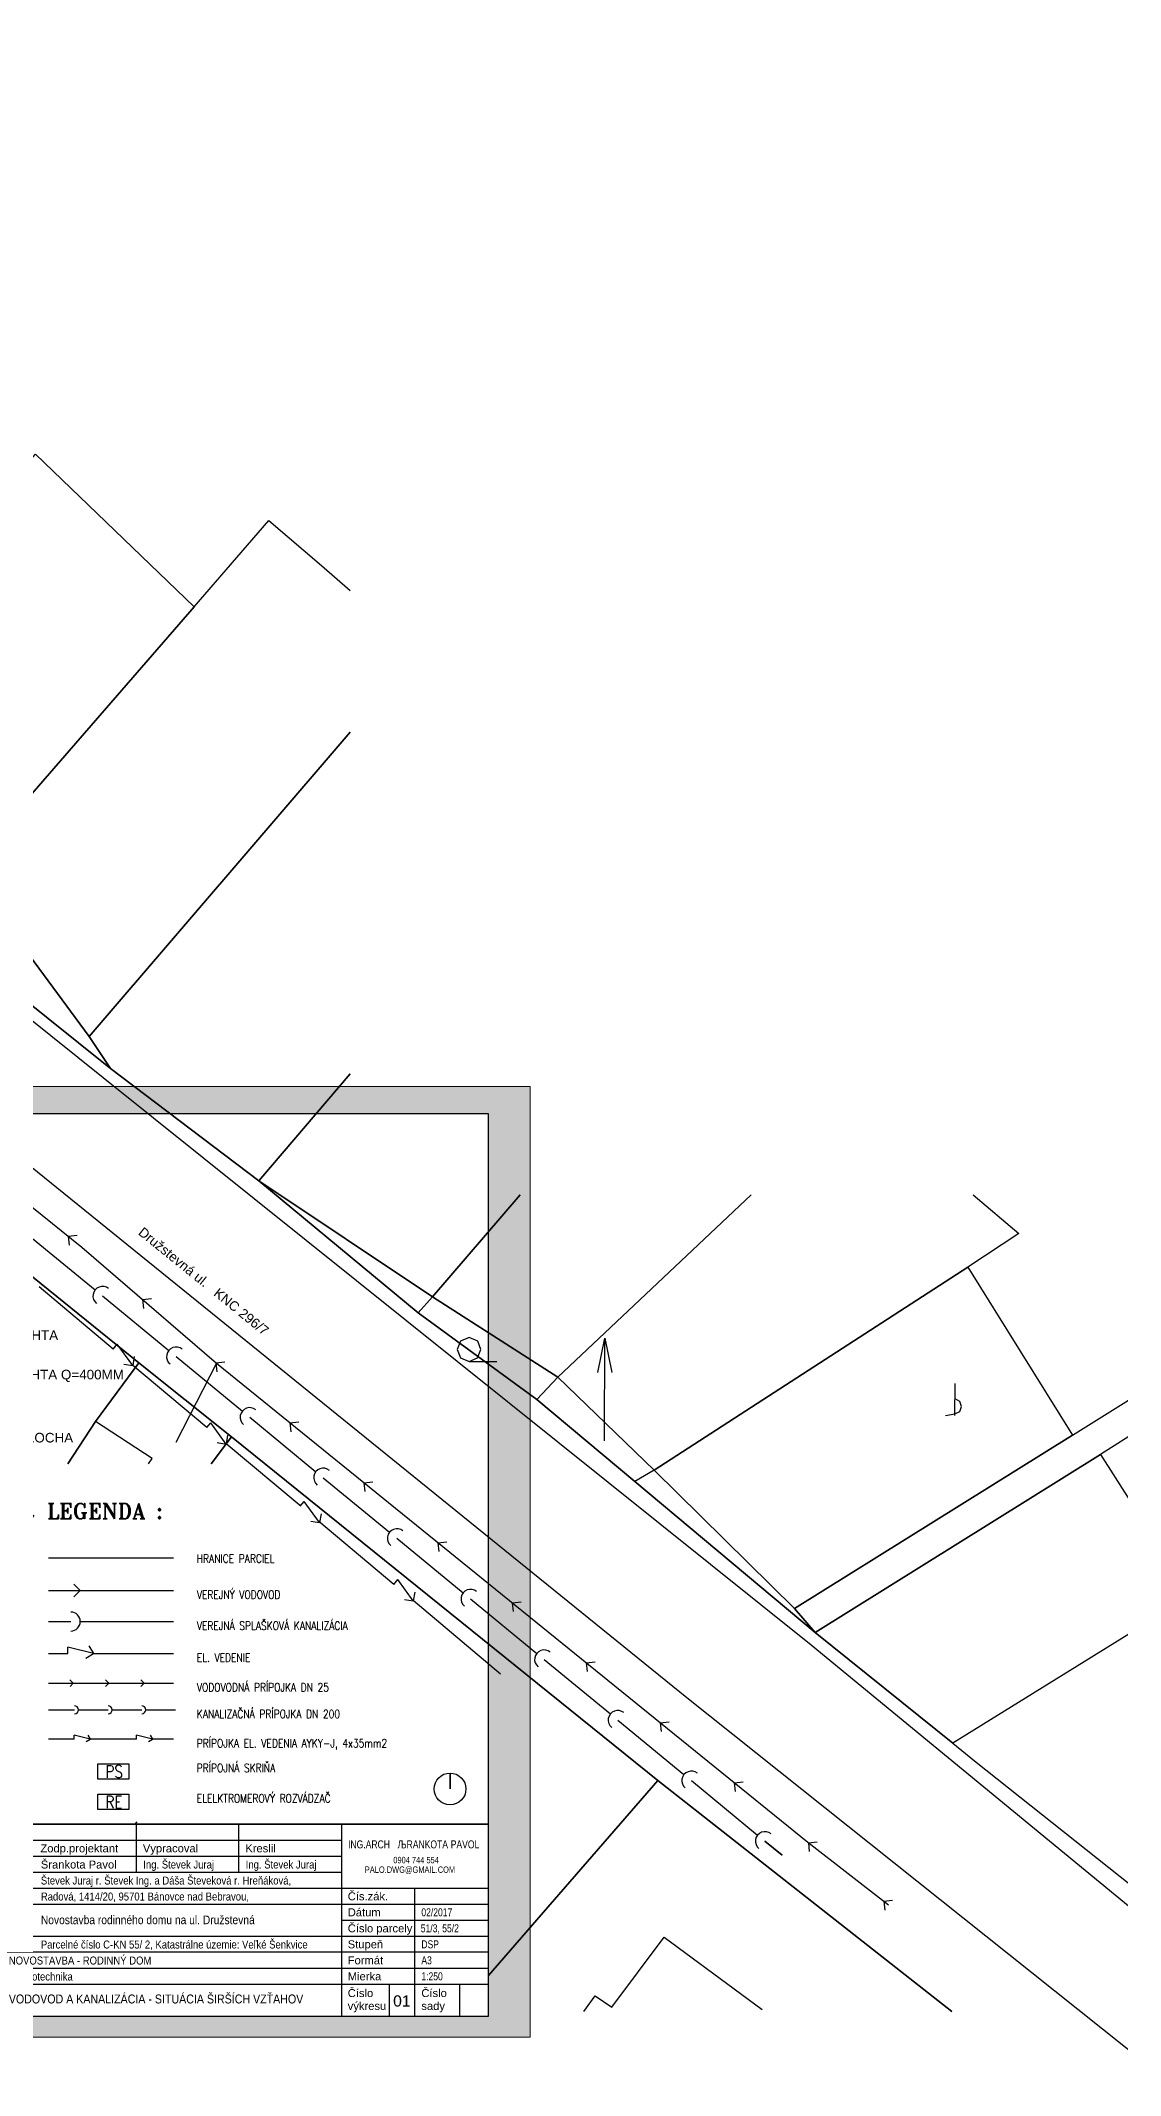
# Model space of a CAD drawing. Header units: millimetres. Extents: x 465413 to 906494, y 3230838 to 3487418.
# Drawn here: x 671425 to 755740, y 3328477 to 3487418 of the extents above; entities that cross this region are included whole.
import ezdxf
from ezdxf.enums import TextEntityAlignment as Align

# ---------------------------------------------------------------- set-up
doc = ezdxf.new("R2010")
doc.units = ezdxf.units.MM
doc.header["$LTSCALE"] = 500
for name, color, linetype in [('LEGENDA', 3, 'Continuous'), ('MUR_POH', 64, 'Continuous'), ('P', 250, 'Continuous'), ('PLO_LIN', 6, 'Continuous'), ('POP', 7, 'Continuous'), ('RAM_100', 160, 'Continuous'), ('ROZPISKA100', 7, 'Continuous'), ('SO10-PRIPOJKA-VODOVOD', 5, 'Continuous'), ('SO11-PRIPOJKA-SPLASK-KANAL', 25, 'Continuous'), ('SO12-PRIPOJKA-PLYN', 11, 'Continuous'), ('SO13-PRIPOJKA-ELEKTRO-NN', 20, 'Continuous'), ('TXT_50_MIESTN', 7, 'Continuous')]:
    doc.layers.add(name, color=color, linetype=linetype)
doc.styles.add('ARIAL', font='arial.ttf', dxfattribs={"height": 250})
doc.styles.add('ROMANS', font='arial.ttf', dxfattribs={"width": 0.85})
doc.styles.add('ROMANT', font='romant', dxfattribs={"height": 3})
doc.styles.add('TAB', font='SIMPLEX', dxfattribs={"width": 0.8})

# ---------------------------------------------------------------- blocks, each defined once
blk = doc.blocks.new('Z_RAM_A_3_hp 1220')
at = {"layer": 'PLO_LIN'}
h = blk.add_hatch(color=252, dxfattribs=at)
h.set_gradient(color1=(255, 255, 255), one_color=1)
h.paths.add_polyline_path([(-297, -420), (0, -420), (0, 0), (-297, 0)])
h.paths.add_polyline_path([(-288.5, -408), (-6.5, -408), (-6.5, -13), (-288.5, -13)], flags=16)
at = {"layer": 'POP', "linetype": 'Continuous'}
blk.add_lwpolyline([(-288.5, -408), (-6.5, -408), (-6.5, -13), (-288.5, -13)], close=True, dxfattribs=at)
at = {"layer": 'RAM_100', "color": 2, "linetype": 'Continuous', "lineweight": 0}
blk.add_lwpolyline([(-297, -420), (0, -420), (0, 0), (-297, 0)], close=True, dxfattribs=at)
at = {"layer": 'RAM_100', "linetype": 'Continuous'}
blk.add_lwpolyline([(-288.5, -13), (-288.5, -408), (-6.5, -408), (-6.5, -13)], close=True, dxfattribs=at)

msp = doc.modelspace()

# ---------------------------------------------------------------- linework, layer by layer
at = {"layer": 'P', "color": 252, "linetype": 'Continuous'}
for points in [[(742574, 3333465), (719611, 3351498), (686315, 3378361), (679099, 3384142), (667895, 3393177), (636082, 3418806), (624509, 3428457), (598265, 3450675), (589715, 3457820), (573119, 3472628), (556579, 3487418)], [(582373, 3487312), (588326, 3481946), (597096, 3474037), (614898, 3458349), (624782, 3449691), (633869, 3441669), (648560, 3429865), (662120, 3418940), (676867, 3407136), (688463, 3398341), (700909, 3388053), (710168, 3381278), (717828, 3374863), (731905, 3363080), (742664, 3354418), (744352, 3353034), (755723, 3343998), (768820, 3333577)], [(624782, 3449691), (614898, 3458349), (597096, 3474037), (600108, 3477896), (609757, 3470858), (620039, 3463818), (629368, 3456037), (638324, 3448016), (649101, 3439224), (653700, 3435204), (655814, 3433334), (659745, 3429819), (665578, 3422667), (675202, 3409637), (676867, 3407136), (662120, 3418940), (648560, 3429865), (633869, 3441669), (624782, 3449691)], [(659745, 3429819), (660343, 3439308), (659724, 3442810), (669389, 3453248), (671016, 3455121), (683399, 3443196), (665578, 3422667), (659745, 3429819)], [(665578, 3422667), (683399, 3443196), (689234, 3449928), (693351, 3446412), (695601, 3444465)], [(695601, 3433408), (675202, 3409637), (665578, 3422667)], [(675202, 3409637), (695601, 3433408)], [(695601, 3406722), (688463, 3398341), (676867, 3407136), (675202, 3409637)], [(708875, 3397256), (702030, 3389296), (688463, 3398341), (695601, 3406722)], [(719339, 3375750), (730294, 3364947), (731905, 3363080), (717828, 3374863), (710168, 3381278), (700909, 3388053), (688463, 3398341), (702030, 3389296), (711813, 3383021), (719339, 3375750)], [(726904, 3397256), (711813, 3383021), (702030, 3389296), (708875, 3397256)], [(747816, 3394225), (743822, 3391617), (719339, 3375750), (711813, 3383021), (726904, 3397256)], [(744253, 3397256), (747816, 3394225)], [(670898, 3372238), (668164, 3368088), (662061, 3359608), (651706, 3344166), (635676, 3320261), (623984, 3328293), (642133, 3356079), (667895, 3393177), (679099, 3384142), (675711, 3379540)], [(754184, 3376965), (731905, 3363080), (730294, 3364947), (752013, 3378481), (774983, 3392866), (776596, 3391482), (762189, 3382050), (754184, 3376965)], [(719339, 3375750), (743822, 3391617), (752013, 3378481), (730294, 3364947), (719339, 3375750)], [(787129, 3382208), (786551, 3381838), (780860, 3378362), (773097, 3373276), (742664, 3354418), (731905, 3363080), (754184, 3376965), (756662, 3373083), (764425, 3378169), (762189, 3382050), (776596, 3391482), (787129, 3382208)], [(705792, 3385167), (705552, 3385819), (704883, 3386101), (704212, 3385825), (703949, 3385175), (704207, 3384522), (704876, 3384240), (705547, 3384517), (705792, 3385167)], [(714941, 3383380), (715492, 3386058)], [(715459, 3378036), (715492, 3386058), (716020, 3383375)], [(673533, 3376236), (675711, 3379540), (679099, 3384142), (686315, 3378361), (684735, 3376236)], [(704876, 3384240), (707053, 3384231)], [(742825, 3380027), (742836, 3382520)], [(742826, 3380138), (743199, 3380341), (743331, 3380732), (743202, 3381123), (742831, 3381329)], [(675711, 3379540), (673533, 3376236)], [(742081, 3380030), (742826, 3380138)], [(684735, 3376236), (686315, 3378361), (719611, 3351498), (706404, 3336273)], [(672035, 3368912), (681800, 3368912)], [(706404, 3336273), (719611, 3351498), (742574, 3333465)], [(678926, 3348274), (678788, 3348085)], [(713843, 3333465), (714740, 3334675), (716039, 3333795), (720119, 3339269), (727782, 3333616)]]:
    msp.add_lwpolyline(points, dxfattribs=at)
at = {"layer": 'P', "color": 1, "linetype": 'Continuous'}
for points in [[(567931, 3487371), (593364, 3462681), (622503, 3438459), (721890, 3358003), (784887, 3307772), (803130, 3295209), (825549, 3279911)], [(825591, 3290110), (810336, 3300688), (786548, 3318132), (764879, 3334710), (731585, 3362076), (676306, 3406394), (633418, 3440796), (596530, 3472160), (580531, 3487319)], [(702030, 3389296), (700909, 3388053)], [(711813, 3383021), (710168, 3381278)], [(679848, 3376236), (680129, 3376656), (675711, 3379540)], [(719339, 3375750), (717828, 3374863)]]:
    msp.add_lwpolyline(points, dxfattribs=at)
at = {"layer": 'ROZPISKA100', "color": 2}
for p, q in [((706404, 3348085), (662904, 3348085)), ((662904, 3348085), (706404, 3348085)), ((694904, 3348085), (694904, 3333085)), ((706404, 3333085), (706404, 3348085)), ((662904, 3343085), (706404, 3343085)), ((706404, 3338085), (662904, 3338085)), ((662904, 3333085), (706404, 3333085))]:
    msp.add_line(p, q, dxfattribs=at)
at = {"layer": 'ROZPISKA100'}
for p, q in [((678904, 3344335), (678904, 3348085)), ((686904, 3344335), (686904, 3348085)), ((662904, 3346835), (694904, 3346835)), ((662904, 3345585), (694904, 3345585)), ((662904, 3344335), (694904, 3344335)), ((700654, 3333085), (700654, 3343085)), ((662904, 3341835), (706404, 3341835)), ((694904, 3340585), (706404, 3340585)), ((662904, 3339335), (706404, 3339335)), ((662904, 3336835), (706404, 3336835)), ((662904, 3335585), (706404, 3335585)), ((698654, 3333085), (698654, 3335585)), ((704154, 3333085), (704154, 3335585))]:
    msp.add_line(p, q, dxfattribs=at)
at = {"layer": 'SO10-PRIPOJKA-VODOVOD'}
for p, q in [((673579, 3394028), (674277, 3394101)), ((673579, 3394028), (673652, 3393330)), ((679379, 3389080), (680077, 3389154)), ((679379, 3389080), (679452, 3388382)), ((685095, 3384142), (685793, 3384215)), ((685095, 3384142), (685168, 3383444)), ((690881, 3379455), (691579, 3379529)), ((690881, 3379455), (690954, 3378757)), ((696666, 3374769), (697364, 3374842)), ((696666, 3374769), (696740, 3374071)), ((702452, 3370082), (703150, 3370156)), ((702452, 3370082), (702525, 3369384)), ((674516, 3366353), (674020, 3366849)), ((672035, 3366353), (681800, 3366353)), ((674516, 3366353), (674020, 3365856)), ((708238, 3365396), (708936, 3365469)), ((708238, 3365396), (708311, 3364698)), ((714023, 3360709), (714721, 3360783)), ((714023, 3360709), (714097, 3360011)), ((719809, 3356023), (720507, 3356096)), ((719809, 3356023), (719882, 3355325)), ((725595, 3351336), (726293, 3351410)), ((725595, 3351336), (725668, 3350638)), ((731380, 3346650), (732078, 3346723)), ((731380, 3346650), (731454, 3345952)), ((737264, 3342088), (737962, 3342161)), ((737264, 3342088), (737338, 3341389))]:
    msp.add_line(p, q, dxfattribs=at)
at = {"layer": 'SO10-PRIPOJKA-VODOVOD', "color": 3}
for p, q in [((672035, 3359112), (681800, 3359112)), ((673972, 3359120), (673710, 3359375)), ((673972, 3359120), (673717, 3358857)), ((676741, 3359120), (676479, 3359375)), ((676741, 3359120), (676486, 3358857)), ((679510, 3359120), (679248, 3359375)), ((679510, 3359120), (679255, 3358857))]:
    msp.add_line(p, q, dxfattribs=at)
at = {"layer": 'SO10-PRIPOJKA-VODOVOD'}
for points in [[(605968, 3449815), (614444, 3442989), (654418, 3409468), (674636, 3393176), (685151, 3384097), (731325, 3346695)], [(685151, 3384097), (681974, 3377914)], [(731325, 3346695), (737649, 3341789)]]:
    msp.add_lwpolyline(points, dxfattribs=at)
at = {"layer": 'SO11-PRIPOJKA-SPLASK-KANAL'}
for p, q in [((672035, 3363924), (673772, 3363924)), ((674516, 3363924), (681800, 3363924)), ((729330, 3345662), (727989, 3346766))]:
    msp.add_line(p, q, dxfattribs=at)
at = {"layer": 'SO11-PRIPOJKA-SPLASK-KANAL', "color": 3}
for p, q in [((672035, 3357034), (673772, 3357034)), ((679921, 3357029), (681658, 3357029))]:
    msp.add_line(p, q, dxfattribs=at)
at = {"layer": 'SO11-PRIPOJKA-SPLASK-KANAL', "flags": 128}
for points in [[(670502, 3394088), (675676, 3389829)], [(676250, 3389356), (681424, 3385097)], [(681999, 3384624), (687173, 3380365)], [(687748, 3379891), (692922, 3375632)], [(693496, 3375159), (698670, 3370900)], [(699245, 3370427), (704419, 3366168)], [(704994, 3365695), (710168, 3361436)], [(710743, 3360963), (715916, 3356704)], [(716491, 3356231), (721665, 3351972)], [(722240, 3351499), (727414, 3347240)], [(727989, 3346766), (729330, 3345662)]]:
    msp.add_lwpolyline(points, dxfattribs=at)
at = {"layer": 'SO11-PRIPOJKA-SPLASK-KANAL', "color": 3, "flags": 128}
for points in [[(672035, 3357034), (674063, 3357034)], [(674372, 3357034), (676692, 3357034)], [(677001, 3357034), (679321, 3357034)], [(679630, 3357029), (681950, 3357029)]]:
    msp.add_lwpolyline(points, dxfattribs=at)
at = {"layer": 'SO11-PRIPOJKA-SPLASK-KANAL'}
for centre, start, end in [((676250, 3389356), 50.53985, 230.53985), ((681999, 3384624), 50.53985, 230.53985), ((687748, 3379891), 50.53985, 230.53985), ((693496, 3375159), 50.53985, 230.53985), ((699245, 3370427), 50.53985, 230.53985), ((704994, 3365695), 50.53985, 230.53985), ((673772, 3363924), 270, 90), ((710743, 3360963), 50.53985, 230.53985), ((716491, 3356231), 50.53985, 230.53985), ((722240, 3351499), 50.53985, 230.53985), ((727989, 3346766), 50.53985, 230.53985)]:
    msp.add_arc(centre, 745, start, end, dxfattribs=at)
at = {"layer": 'SO11-PRIPOJKA-SPLASK-KANAL', "color": 3}
for centre in [(674064, 3357033), (676693, 3357033), (679320, 3357029)]:
    msp.add_arc(centre, 310, 270.80478, 90.80478, dxfattribs=at)
at = {"layer": 'SO13-PRIPOJKA-ELEKTRO-NN'}
for p, q in [((677089, 3385206), (677408, 3385586)), ((678609, 3383928), (677408, 3385586)), ((677915, 3384039), (678609, 3383928)), ((678719, 3384622), (678609, 3383928)), ((684390, 3379070), (684709, 3379450)), ((685910, 3377793), (684709, 3379450)), ((685216, 3377904), (685910, 3377793)), ((686020, 3378486), (685910, 3377793)), ((691691, 3372934), (692010, 3373314)), ((693211, 3371657), (692010, 3373314)), ((692517, 3371768), (693211, 3371657)), ((693321, 3372350), (693211, 3371657)), ((699006, 3366816), (699325, 3367196)), ((700526, 3365538), (699325, 3367196)), ((699833, 3365649), (700526, 3365538)), ((700637, 3366231), (700526, 3365538)), ((675540, 3361424), (673555, 3361921)), ((673555, 3361424), (673555, 3361921)), ((675179, 3362026), (675540, 3361424)), ((672035, 3361424), (673555, 3361424)), ((674938, 3361063), (675540, 3361424)), ((675540, 3361424), (681800, 3361424))]:
    msp.add_line(p, q, dxfattribs=at)
at = {"layer": 'SO13-PRIPOJKA-ELEKTRO-NN', "color": 3}
for p, q in [((675282, 3354745), (674038, 3355056)), ((674038, 3354745), (674038, 3355056)), ((674976, 3354561), (675282, 3354745)), ((675098, 3355050), (675282, 3354745)), ((678908, 3354745), (678908, 3355056)), ((680151, 3354745), (678908, 3355056)), ((679846, 3354561), (680151, 3354745)), ((679968, 3355050), (680151, 3354745))]:
    msp.add_line(p, q, dxfattribs=at)
at = {"layer": 'SO13-PRIPOJKA-ELEKTRO-NN', "flags": 128}
for points in [[(677089, 3385206), (671308, 3390064)], [(684390, 3379070), (678609, 3383928)], [(691705, 3372951), (691610, 3373031), (685901, 3377804)], [(699009, 3366820), (693154, 3371735)], [(707344, 3359823), (700511, 3365559)], [(678299, 3351618), (675899, 3351609), (675895, 3352809), (678295, 3352818), (678299, 3351618)], [(678299, 3349238), (675899, 3349229), (675895, 3350429), (678295, 3350438), (678299, 3349238)]]:
    msp.add_lwpolyline(points, dxfattribs=at)
at = {"layer": 'SO13-PRIPOJKA-ELEKTRO-NN', "color": 3, "flags": 128}
for points in [[(674038, 3354745), (672035, 3354745)], [(678908, 3354745), (675282, 3354745)], [(681800, 3354745), (680151, 3354745)]]:
    msp.add_lwpolyline(points, dxfattribs=at)
at = {"layer": 'TXT_50_MIESTN', "const_width": 141}
msp.add_lwpolyline([(703399, 3350852), (703399, 3352087)], dxfattribs=at)
at = {"layer": 'TXT_50_MIESTN'}
msp.add_circle((703399, 3350852), 1236, dxfattribs=at)

# ---------------------------------------------------------------- block references
at = {"layer": 'MUR_POH', "ltscale": 0.3, "xscale": 250, "yscale": 250, "zscale": 250, "rotation": 270.0000000000635}
msp.add_blockref('Z_RAM_A_3_hp 1220', (709654, 3331460), dxfattribs=at)

# ---------------------------------------------------------------- texts
at = {"layer": 'LEGENDA', "color": 2, "style": 'ROMANT'}
msp.add_text('LEGENDA :', height=1200, dxfattribs=at).set_placement((671937, 3371954))
at = {"layer": 'P', "color": 252, "linetype": 'Continuous', "style": 'TAB', "width": 0.8}
msp.add_text('HRANICE PARCIEL', height=650, dxfattribs=at).set_placement((683618, 3368521))
at = {"layer": 'ROZPISKA100'}
for s, height, style, p in [('Zodp.projektant', 625, 'ARIAL', (671404, 3345898)), ('Vypracoval', 625, 'ARIAL', (679404, 3345898)), ('Kreslil', 625, 'ARIAL', (687404, 3345898)), ('Šrankota Pavol', 625, 'ROMANS', (671436, 3344631)), ('Čís.zák.', 625, 'ARIAL', (695404, 3342148)), ('Dátum', 625, 'ARIAL', (695404, 3340898)), ('Číslo parcely', 625, 'ARIAL', (695404, 3339648)), ('Stupeň', 625, 'ARIAL', (695404, 3338398)), ('Formát', 625, 'ARIAL', (695404, 3337148)), ('Mierka', 625, 'ARIAL', (695404, 3335898)), ('Číslo', 625, 'ARIAL', (695404, 3334589)), ('01', 875, 'ROMANS', (698951, 3333850)), ('Číslo', 625, 'ARIAL', (701154, 3334589)), ('výkresu', 625, 'ARIAL', (695404, 3333583)), ('sady', 625, 'ARIAL', (701154, 3333583))]:
    msp.add_text(s, height=height, dxfattribs=dict(at, style=style)).set_placement(p)
at = {"layer": 'ROZPISKA100', "style": 'ROMANS', "width": 0.85}
for s, height, p in [('Števek Juraj r. Števek Ing. a Dáša Števeková r. Hreňáková, ', 625, (671436, 3343381)), ('Ing. Števek Juraj', 625, (679436, 3344631)), ('Ing. Števek Juraj', 625, (687436, 3344631)), ('Radová, 1414/20, 95701 Bánovce nad Bebravou,', 625, (671436, 3342131)), ('Novostavba rodinného domu na ul. Družstevná', 675, (671436, 3340282)), ('NOVOSTAVBA - RODINNÝ DOM', 625, (668936, 3337131)), ('Parcelné číslo C-KN 55/ 2, Katastrálne územie:^JVeľké Šenkvice', 625, (671436, 3338381)), ('zdravotechnika', 625, (668936, 3335881)), ('VODOVOD A KANALIZÁCIA - SITUÁCIA ŠIRŠÍCH VZŤAHOV', 700, (668936, 3334089))]:
    msp.add_text(s, height=height, dxfattribs=at).set_placement(p)
at = {"layer": 'ROZPISKA100', "width": 0.8}
for tag, p, s in [('ING.ARCH', (695430, 3346204), 'KRESLIL'), ('ЉRANKOTA', (699297, 3346204), 'KRESLIL'), ('PAVOL', (703447, 3346204), 'KRESLIL'), ('02/2017', (701154, 3340898), 'DÁTUM'), ('51/3, 55/2', (701109, 3339648), 'ARCH.ČÍSLO'), ('A3', (701154, 3337148), 'FORMÁT'), ('DSP', (701154, 3338398), 'STUPEŇ'), ('1:250', (701154, 3335898), 'MIERKA')]:
    msp.add_attdef(tag, p, s, height=625, dxfattribs=at)
for tag, p in [('PALO.DWG@GMAIL.COM', (700263, 3344542)), ('0904 744 554', (700743, 3345292))]:
    msp.add_attdef(tag, text='KRESLIL', height=500, dxfattribs=at).set_placement(p, align=Align.MIDDLE_CENTER)
at = {"layer": 'SO10-PRIPOJKA-VODOVOD', "style": 'TAB', "width": 0.8}
msp.add_text('VEREJNÝ VODOVOD', height=650, dxfattribs=at).set_placement((683618, 3365700))
at = {"layer": 'SO10-PRIPOJKA-VODOVOD', "color": 3, "style": 'TAB', "width": 0.8}
msp.add_text('VODOVODNÁ PRÍPOJKA DN 25', height=650, dxfattribs=at).set_placement((683618, 3358460))
at = {"layer": 'SO11-PRIPOJKA-SPLASK-KANAL', "style": 'TAB', "width": 0.8}
msp.add_text('VEREJNÁ SPLAŠKOVÁ KANALIZÁCIA', height=650, dxfattribs=at).set_placement((683618, 3363271))
at = {"layer": 'SO11-PRIPOJKA-SPLASK-KANAL', "color": 3, "style": 'TAB', "width": 0.8}
msp.add_text('KANALIZAČNÁ PRÍPOJKA DN 200', height=650, dxfattribs=at).set_placement((683618, 3356381))
at = {"layer": 'SO12-PRIPOJKA-PLYN', "style": 'ARIAL'}
for s, p in [('VODOMERNÁ ŠACHTA', (661378, 3385916)), ('REVÍZNA KANALIZ. ŠACHTA Q=400MM', (658684, 3382841)), ('SPEVNENÁ BET. PLOCHA', (661034, 3377913))]:
    msp.add_text(s, height=750, dxfattribs=at).set_placement(p)
at = {"layer": 'SO13-PRIPOJKA-ELEKTRO-NN', "style": 'TAB', "width": 0.8}
for s, p in [('EL. VEDENIE', (683618, 3360772)), ('PRÍPOJNÁ SKRIŇA', (683616, 3352165)), ('ELELKTROMEROVÝ ROZVÁDZAČ', (683616, 3349786))]:
    msp.add_text(s, height=650, dxfattribs=at).set_placement(p)
at = {"layer": 'SO13-PRIPOJKA-ELEKTRO-NN', "color": 3, "style": 'TAB', "width": 0.8}
msp.add_text('PRÍPOJKA EL. VEDENIA AYKY-J, 4x35mm2', height=650, dxfattribs=at).set_placement((683618, 3354092))
at = {"layer": 'SO13-PRIPOJKA-ELEKTRO-NN', "style": 'TAB', "width": 0.8}
for s, p in [('PS', (676474, 3351714)), ('RE', (676474, 3349334))]:
    msp.add_text(s, height=975, rotation=0.21109, dxfattribs=at).set_placement(p)
at = {"layer": 'TXT_50_MIESTN', "style": 'ARIAL'}
msp.add_text('Družstevná ul.   KNC 296/7', height=750, rotation=321, dxfattribs=at).set_placement((678983, 3394211))

doc.saveas('drawing.dxf')
